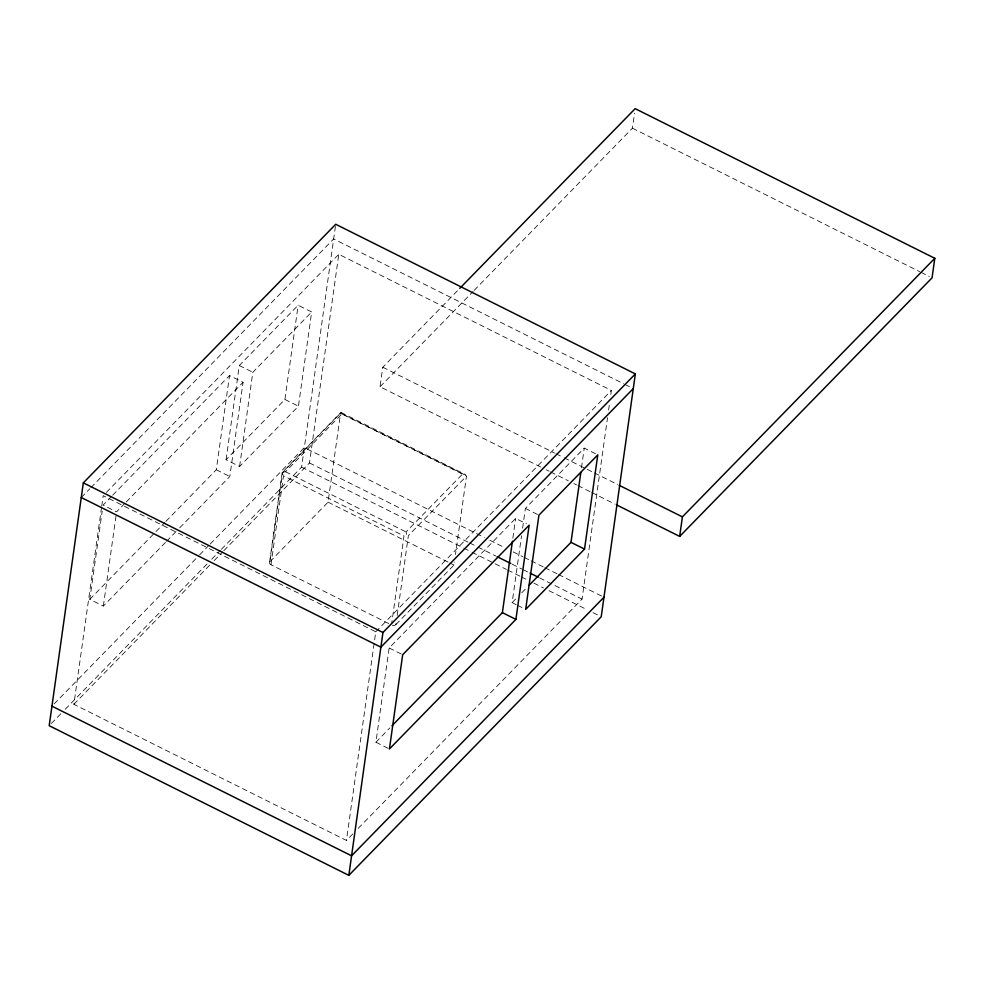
<?xml version="1.0" encoding="UTF-8"?>
<svg xmlns="http://www.w3.org/2000/svg" width="984" height="984" viewBox="0 0 984 984"><rect width="100%" height="100%" fill="white"/><g stroke="black" fill="none" stroke-linecap="round" stroke-linejoin="round"><path stroke-width="0.74" stroke-dasharray="4.92 3.69" d="M352.862 833.866L346.442 840.447L73.874 704.31L101.5 507.769M101.709 506.256L103.197 495.665L375.765 631.802L346.442 840.447M165.509 542.393L103.345 606.082L89.815 599.33L102.201 511.176M103.345 606.082L116.161 514.89M165.915 521.36L216.283 469.749L229.53 375.531L243.06 382.284L229.813 476.514L177.292 530.314M226.062 459.737L239.297 365.519L298.152 305.224L311.682 311.977L298.435 406.207L239.592 466.502L226.062 459.737L284.905 399.455L298.152 305.224M239.592 466.502L252.827 372.272L311.682 311.977M269.53 562.405L282.15 472.591L340.858 412.456M388.766 623.573L270.981 564.755A3.198 2.165 8 0 1 269.96 561.679L282.457 472.726L340.562 413.206L466.49 476.096L455.469 554.496M270.981 564.755L283.49 475.801L404.006 535.985L391.706 623.438M221.388 549.306L301.596 467.129L335.728 224.278M223.798 550.72L309.468 462.947L338.791 254.303L611.359 390.439L610.51 396.478M269.96 561.679L328.066 502.16L340.562 413.206M540.843 467.08L380.033 386.761L382.776 367.229L458.716 289.431M388.077 748.295L375.9 742.219L389.147 647.989L515.628 518.42L526.452 523.82M392.308 625.246A3.198 2.165 8 0 0 395.888 624.569L396.306 621.556M397.155 615.529L408.385 535.616L466.49 476.096M395.888 624.569L453.981 565.05L454.411 562.036M512.848 538.174L515.628 518.42M516.206 604.656L512.147 602.626L521.545 535.763M522.615 528.162L525.394 508.408L584.238 448.114L596.427 454.19M581.47 467.867L584.238 448.114M474.153 290.354L632.429 128.191L634.545 113.16M358.213 828.38L582.036 599.084L607.534 417.647M608.592 410.094L609.453 404.043M81.266 497.51L89.827 488.753M90.897 487.658L333.662 238.94L623.672 383.785M106.407 492.381L338.791 254.303M111.623 496.317L103.049 505.099L116.579 511.852L125.165 503.07M112.705 495.21L229.53 375.531M126.235 501.975L243.06 382.284M89.815 599.33L164.845 522.467M166.579 541.298L176.222 531.422M54.083 703.966L198.46 556.058M199.531 554.964L209.162 545.099M210.232 544.004L304.339 447.585L484.386 537.51M282.617 472.504A5.732 3.998 -18.5 0 1 285.495 471.754L341.903 413.907L466.478 475.727M51.34 723.511L60.959 713.646M65.239 709.267L207.476 563.549M211.757 559.158L220.318 550.4M380.033 386.761L473.083 291.448M73.874 704.31L209.875 564.976M214.168 560.597L222.728 551.815M406.589 534.423A5.732 1.341 85.2 0 0 406.011 531.95L462.517 474.116M375.765 631.802L611.359 390.439M375.9 742.219L389.836 727.939M512.147 602.626L516.428 598.247M521.778 592.762L526.059 588.383M632.429 128.191L919.683 271.658M921.061 272.347L929.302 276.467M625.037 384.473L630.535 387.216M382.776 367.229L554.582 453.034M555.96 453.722L562.836 457.154M564.201 457.843L593.069 472.258M594.447 472.935L617.804 484.608M546.341 469.823L549.084 471.201M550.462 471.889L568.334 480.807M573.832 483.55L576.575 484.928M577.952 485.616L590.326 491.791M591.692 492.48L615.062 504.152M341.005 412.419L465.69 474.694M239.297 365.519L252.827 372.272M525.394 508.408L537.572 514.484M284.905 399.455L298.435 406.207M489.884 540.265L503.636 547.129M513.254 551.926L522.873 556.735M524.251 557.424L529.749 560.167M531.114 560.855L543.488 567.03M544.865 567.719L557.239 573.893M558.604 574.582L602.589 596.55M309.468 462.947L468.359 542.307M469.725 542.983L476.576 546.403M477.941 547.092L495.752 555.985M512.184 564.189L521.766 568.986M523.144 569.662L528.617 572.405M539.576 577.879L582.036 599.084M301.596 467.129L462.406 547.436M463.772 548.125L470.647 551.557M472.025 552.245L506.379 569.404M507.756 570.093L520.13 576.267M521.508 576.956L526.993 579.699M533.869 583.143L543.488 587.94M548.986 590.683L587.473 609.908M592.971 612.651L598.469 615.406M285.495 471.742L406.011 531.926M328.066 502.16L448.507 562.319M449.885 562.996L453.981 565.05M517.559 605.332L524.324 608.715M216.283 469.749L229.813 476.514M389.147 647.989L401.324 654.065M341.509 412.948L341.903 413.883M283.072 475.075L282.383 473.156"/><path stroke-width="1.48" d="M83.332 482.849L49.2 725.7L348.828 875.342L601.224 616.771L635.344 373.92L335.728 224.278L83.332 482.849L382.948 632.491L348.828 875.342M391.976 725.749L502.381 612.638L512.418 541.212M515.911 619.403L529.158 525.173L402.677 654.741L389.43 748.972L515.911 619.403L502.381 612.638M529.269 585.099L571.003 542.344L580.831 472.431M584.533 549.097L597.78 454.866L538.924 515.161L525.677 609.391L584.533 549.097L571.003 542.344M616.439 504.829L679.661 536.415L682.404 516.871L934.8 258.3L635.172 108.658L459.786 288.337M934.8 258.3L932.057 277.845L679.661 536.415M382.948 632.491L635.344 373.92M633.29 388.594L380.894 647.164L81.266 497.51M603.967 597.239L351.571 855.809L51.943 706.155M619.182 485.296L682.404 516.871M497.117 556.661L510.819 563.512M529.995 573.082L538.211 577.19"/></g></svg>
